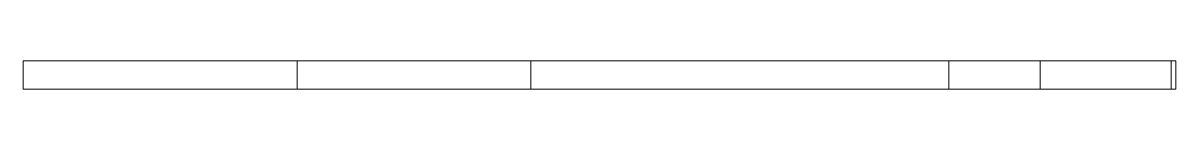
# Model space of a CAD drawing. Header units: millimetres. Extents: x -60 to 63, y 18 to 21.
import ezdxf

# ---------------------------------------------------------------- set-up
doc = ezdxf.new("R2010")
doc.units = ezdxf.units.MM

msp = doc.modelspace()

# ---------------------------------------------------------------- linework, layer by layer
at = {"color": 7, "linetype": 'Continuous', "lineweight": 15}
for p, q in [((-60.16, 20.84), (-60.16, 17.84)), ((63.16, 20.84), (-60.16, 20.84)), ((-30.85, 17.84), (-30.85, 20.84)), ((-5.84, 17.84), (-5.84, 20.84)), ((38.87, 17.84), (38.87, 20.84)), ((48.63, 17.84), (48.63, 20.84)), ((62.66, 17.84), (62.66, 20.84)), ((63.16, 17.84), (63.16, 20.84)), ((63.16, 17.84), (-60.16, 17.84))]:
    msp.add_line(p, q, dxfattribs=at)

doc.saveas('drawing.dxf')
